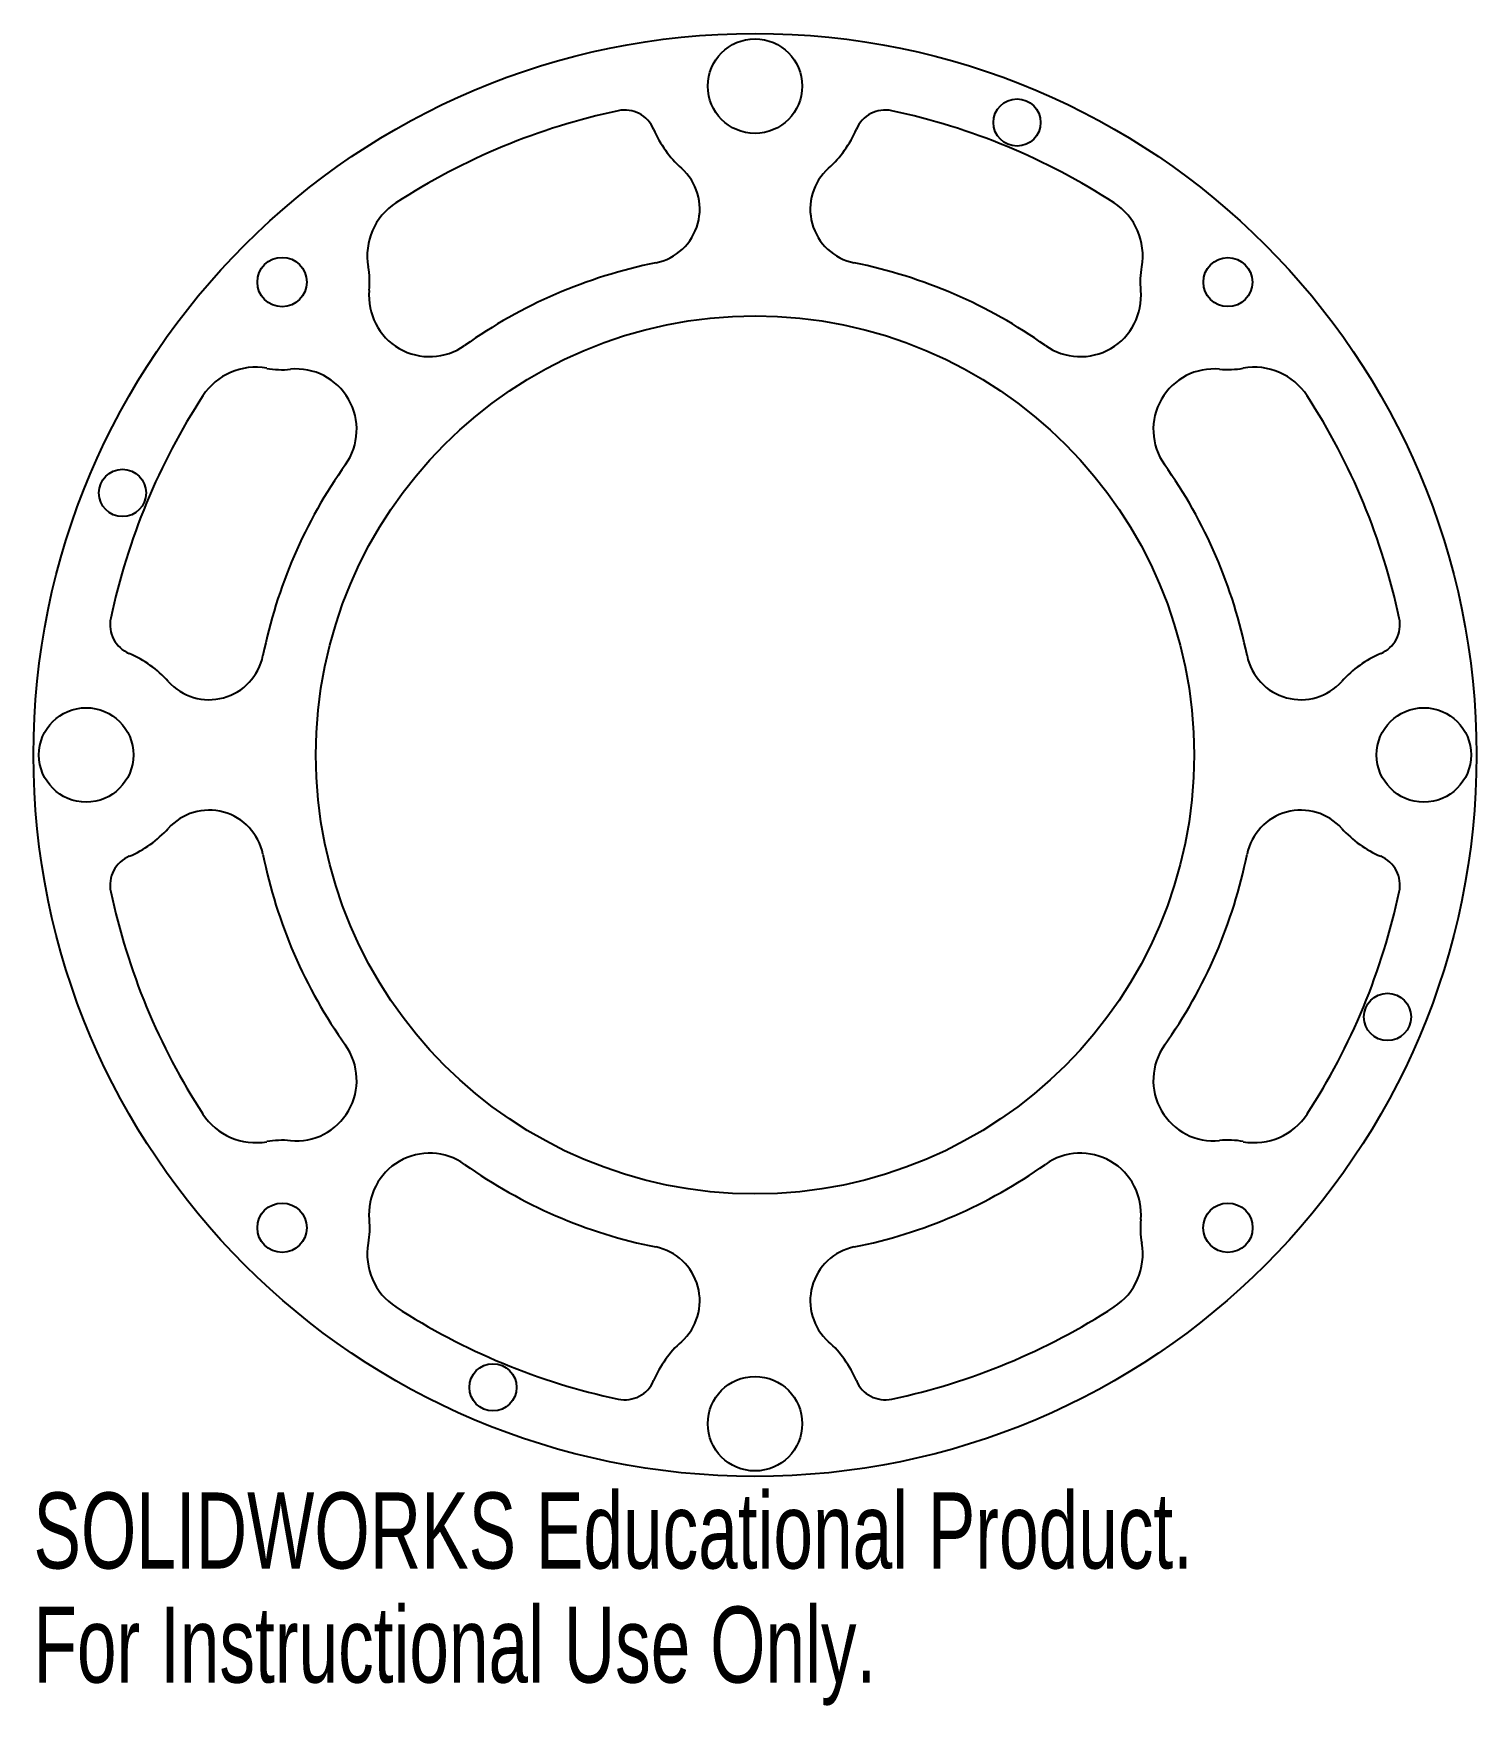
# Model space of a CAD drawing. Header units: millimetres. Extents: x -46 to 46, y -60 to 46.
import ezdxf

# ---------------------------------------------------------------- set-up
doc = ezdxf.new("R2010")
doc.units = ezdxf.units.MM
doc.styles.add('SLDTEXTSTYLE0', font='TXT', dxfattribs={"width": 0.7})

msp = doc.modelspace()

# ---------------------------------------------------------------- linework, layer by layer
at = {"color": 7, "linetype": 'Continuous', "lineweight": 25}
for centre, radius in [((0, 0), 45.85), ((0, 42.5), 3), ((16.65, 40.19), 1.5), ((-30.05, 30.05), 1.57), ((30.05, 30.05), 1.56), ((0, 0), 27.9), ((-40.19, 16.65), 1.5), ((-42.5, 0), 3), ((42.5, 0), 3), ((40.19, -16.65), 1.5), ((-30.05, -30.05), 1.57), ((30.05, -30.05), 1.57), ((-16.65, -40.19), 1.5), ((0, -42.5), 3)]:
    msp.add_circle(centre, radius, dxfattribs=at)
for centre, radius, start, end in [((0, 0), 41.85, 101.9966, 123.0376), ((-8.28, 38.98), 2, 23.0259, 101.9966), ((8.28, 38.98), 2, 78.0034, 156.9741), ((0, 0), 41.85, 56.9624, 78.0034), ((0, 42.5), 7, 203.0259, 228.1333), ((0, 42.5), 7, 311.8667, 336.9741), ((-7, 34.69), 3.49, 281.4086, 48.1333), ((7, 34.69), 3.49, 131.8667, 258.5914), ((-20.64, 31.73), 4, 123.0376, 190.1045), ((20.64, 31.73), 4, 349.8955, 56.9624), ((-30.05, 30.05), 5.56, 354.5859, 10.1045), ((0, 0), 31.9, 101.4086, 125.3384), ((0, 0), 31.9, 54.6616, 78.5914), ((30.05, 30.05), 5.57, 169.8955, 185.4141), ((-20.68, 29.16), 3.85, 174.5859, 305.3384), ((20.68, 29.16), 3.85, 234.6616, 5.4141), ((-31.73, 20.64), 4, 79.8955, 146.9624), ((-30.05, 30.05), 5.57, 259.8955, 275.4141), ((-29.16, 20.68), 3.85, 324.6616, 95.4141), ((29.16, 20.68), 3.85, 84.5859, 215.3384), ((30.05, 30.05), 5.56, 264.5859, 280.1045), ((31.73, 20.64), 4, 33.0376, 100.1045), ((0, 0), 41.85, 146.9624, 168.0034), ((0, 0), 41.85, 11.9966, 33.0376), ((0, 0), 31.9, 144.6616, 168.5914), ((0, 0), 31.9, 11.4086, 35.3384), ((-38.98, 8.28), 2, 168.0034, 246.9741), ((38.98, 8.28), 2, 293.0259, 11.9966), ((-42.5, 0), 7, 41.8667, 66.9741), ((42.5, 0), 7, 113.0259, 138.1333), ((-34.69, 7), 3.49, 221.8667, 348.5914), ((34.69, 7), 3.49, 191.4086, 318.1333), ((-34.69, -7), 3.49, 11.4086, 138.1333), ((34.69, -7), 3.49, 41.8667, 168.5914), ((-42.5, 0), 7, 293.0259, 318.1333), ((42.5, 0), 7, 221.8667, 246.9741), ((0, 0), 31.9, 191.4086, 215.3384), ((0, 0), 31.9, 324.6616, 348.5914), ((-38.98, -8.28), 2, 113.0259, 191.9966), ((38.98, -8.28), 2, 348.0034, 66.9741), ((0, 0), 41.85, 191.9966, 213.0376), ((0, 0), 41.85, 326.9624, 348.0034), ((-29.16, -20.68), 3.85, 264.5859, 35.3384), ((29.16, -20.68), 3.85, 144.6616, 275.4141), ((-31.73, -20.64), 4, 213.0376, 280.1045), ((31.73, -20.64), 4, 259.8955, 326.9624), ((-30.05, -30.05), 5.56, 84.5859, 100.1045), ((-20.68, -29.16), 3.85, 54.6616, 185.4141), ((20.68, -29.16), 3.85, 354.5859, 125.3384), ((30.05, -30.05), 5.57, 79.8955, 95.4141), ((0, 0), 31.9, 234.6616, 258.5914), ((0, 0), 31.9, 281.4086, 305.3384), ((-30.05, -30.05), 5.57, 349.8955, 5.4141), ((30.05, -30.05), 5.56, 174.5859, 190.1045), ((-20.64, -31.73), 4, 169.8955, 236.9624), ((-7, -34.69), 3.49, 311.8667, 78.5914), ((7, -34.69), 3.49, 101.4086, 228.1333), ((20.64, -31.73), 4, 303.0376, 10.1045), ((0, 0), 41.85, 236.9624, 258.0034), ((0, 0), 41.85, 281.9966, 303.0376), ((0, -42.5), 7, 131.8667, 156.9741), ((0, -42.5), 7, 23.0259, 48.1333), ((-8.28, -38.98), 2, 258.0034, 336.9741), ((8.28, -38.98), 2, 203.0259, 281.9966)]:
    msp.add_arc(centre, radius, start, end, dxfattribs=at)

# ---------------------------------------------------------------- texts
at = {"color": 7, "linetype": 'Continuous', "char_height": 4.8336, "attachment_point": 1, "style": 'SLDTEXTSTYLE0'}
for s, insert in [('SOLIDWORKS Educational Product.', (-45.85, -46.87)), ('For Instructional Use Only.', (-45.85, -54.12))]:
    msp.add_mtext(s, dxfattribs=dict(at, insert=insert))

doc.saveas('drawing.dxf')
